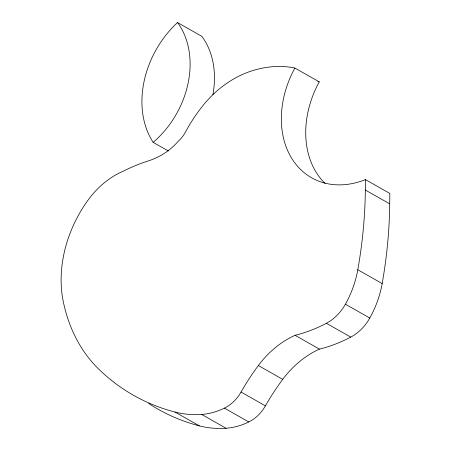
<?xml version="1.0" encoding="UTF-8"?>
<svg xmlns="http://www.w3.org/2000/svg" width="451" height="451" viewBox="0 0 451 451"><rect width="100%" height="100%" fill="white"/><g stroke="black" fill="none" stroke-linecap="round" stroke-linejoin="round"><path stroke-width="0.68" d="M175.005 412.051A125.513 96.909 -60.4 0 0 201.67 414.424A73.705 56.905 -60.4 0 0 224.406 408.132A33.498 25.865 -60.4 0 0 241.048 392.037A199.466 154 -60.4 0 1 258.35 365.535A83.801 64.702 -60.4 0 1 295.072 335.302A153.177 118.263 -60.4 0 0 326.389 323.288A40.066 30.933 -60.4 0 0 345.421 304.205A88.458 68.298 -60.4 0 0 357.801 269.749A441.05 340.522 -60.4 0 0 365.333 190.023L365.457 179.605A89.005 68.715 -60.4 0 1 292.13 159.006A89.005 68.715 -60.4 0 1 294.875 68.039A116.375 89.85 -60.4 0 0 252.188 70.762A99.665 76.946 -60.4 0 0 226.639 83.418A95.071 73.4 -60.4 0 0 202.544 106.075A134.212 103.623 -60.4 0 0 185.474 132.019A26.66 20.583 -60.4 0 1 178.511 141A59.273 45.765 -60.4 0 1 161.125 155.313A70.463 54.402 -60.4 0 1 148.593 160.815A186.201 143.762 -60.4 0 0 123.179 171.222A75.954 58.641 -60.4 0 0 87.979 200.21A112.536 86.885 -60.4 0 0 63.298 301.73A179.34 138.463 -60.4 0 0 98.622 369.014A282.625 218.205 -60.4 0 0 175.005 412.051L199.376 425.879A125.513 96.909 -60.4 0 0 226.041 428.247A73.705 56.905 -60.4 0 0 248.772 421.956A33.498 25.865 -60.4 0 0 265.413 405.861A199.466 154 -60.4 0 1 282.721 379.364A83.801 64.702 -60.4 0 1 319.438 349.125A153.177 118.263 -60.4 0 0 350.754 337.111A40.066 30.933 -60.4 0 0 369.786 318.028A88.458 68.298 -60.4 0 0 382.172 283.572A441.05 340.522 -60.4 0 0 389.703 203.846L389.827 193.428L365.457 179.605M294.875 68.039L319.246 81.862A89.005 68.715 -60.4 0 0 325.075 183.422M168.386 150.989L153.16 142.347A84.726 65.418 -60.4 0 0 177.531 22.55L201.901 36.373A84.726 65.418 -60.4 0 1 212.928 94.642M365.333 190.023L389.703 203.846M357.801 269.749L382.172 283.572M345.421 304.205L369.786 318.028M326.389 323.288L350.754 337.111M295.072 335.302L319.438 349.125M258.35 365.535L282.721 379.364M241.048 392.037L265.413 405.861M224.406 408.132L248.772 421.956M201.67 414.424L226.041 428.247M153.16 142.347A88.559 68.372 -60.4 0 1 177.531 22.55M199.376 425.879A282.625 218.205 -60.4 0 1 148.638 403.459M317.893 81.597A116.375 89.85 -60.4 0 1 319.246 81.862"/></g></svg>
